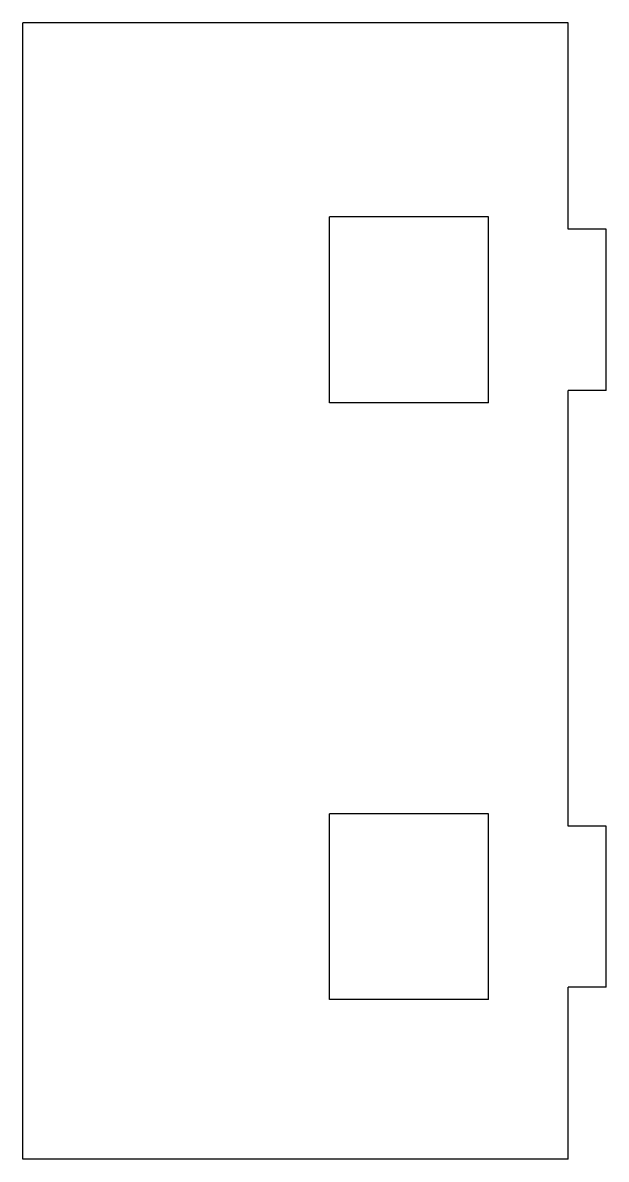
# Model space of a CAD drawing. Extents: x 0 to 44, y 0 to 85.7.
import ezdxf

# ---------------------------------------------------------------- set-up
doc = ezdxf.new("R2010")
doc.units = 0
doc.layers.add('CUT', color=1, linetype='CONTINUOUS')

msp = doc.modelspace()

# ---------------------------------------------------------------- linework, layer by layer
at = {"layer": 'CUT'}
for p, q in [((41.14, 85.685), (0, 85.685)), ((0, 0), (0, 85.685)), ((41.14, 70.115), (41.14, 85.685)), ((23.14, 57.04), (23.14, 71.04)), ((35.14, 71.04), (23.14, 71.04)), ((35.14, 57.04), (35.14, 71.04)), ((44.02, 70.115), (41.14, 70.115)), ((44.02, 57.965), (44.02, 70.115)), ((44.02, 57.965), (41.14, 57.965)), ((41.14, 25.115), (41.14, 57.965)), ((35.14, 57.04), (23.14, 57.04)), ((23.14, 12.04), (23.14, 26.04)), ((35.14, 26.04), (23.14, 26.04)), ((35.14, 12.04), (35.14, 26.04)), ((44.02, 25.115), (41.14, 25.115)), ((44.02, 12.965), (44.02, 25.115)), ((44.02, 12.965), (41.14, 12.965)), ((41.14, 0), (41.14, 12.965)), ((35.14, 12.04), (23.14, 12.04)), ((41.14, 0), (0, 0))]:
    msp.add_line(p, q, dxfattribs=at)

doc.saveas('drawing.dxf')
